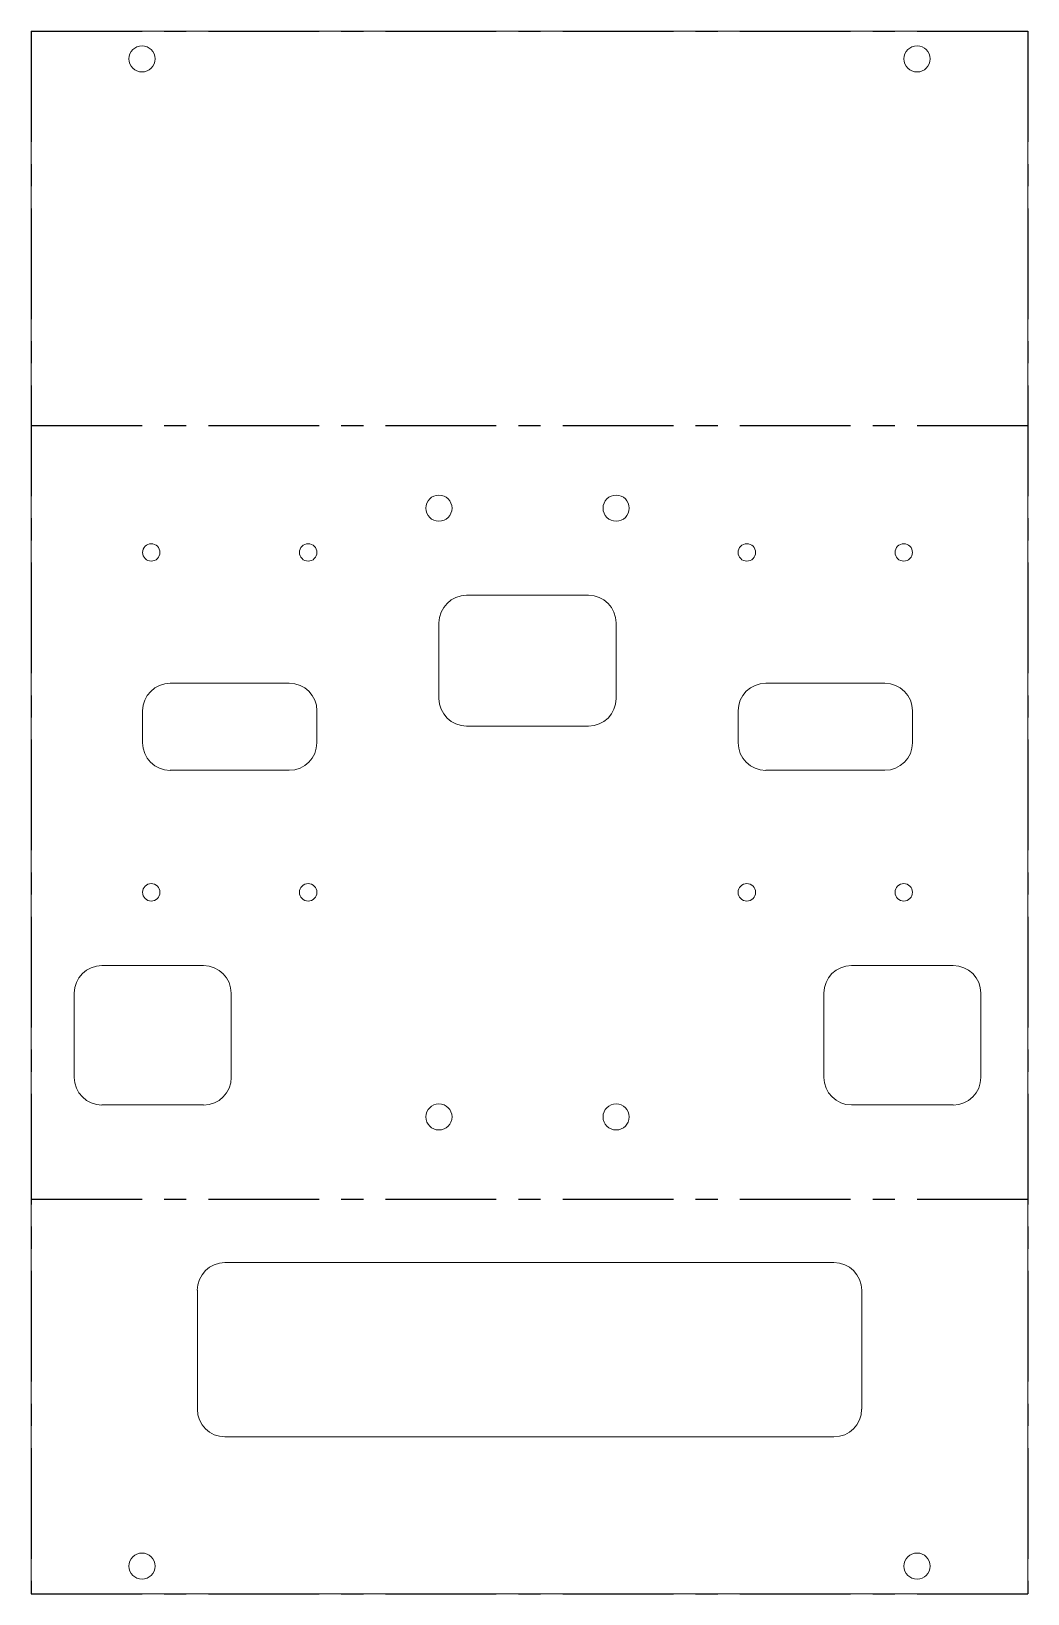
# Model space of a CAD drawing. Header units: millimetres. Extents: x -5 to 109, y -52 to 127.
import ezdxf

# ---------------------------------------------------------------- set-up
doc = ezdxf.new("R2010")
doc.units = ezdxf.units.MM
doc.linetypes.add('CENTERX2', pattern=[20.32, 12.7, -2.54, 2.54, -2.54])

msp = doc.modelspace()

# ---------------------------------------------------------------- linework, layer by layer
at = {"color": 7, "linetype": 'CENTERX2'}
for p, q in [((-4.99, 127.11), (-4.99, -52.17)), ((-4.99, 127.11), (109.31, 127.11)), ((109.31, 127.11), (109.31, -52.17)), ((-4.99, 81.86), (109.31, 81.86)), ((109.31, -6.92), (-4.99, -6.92)), ((-4.99, -52.17), (109.31, -52.17))]:
    msp.add_line(p, q, dxfattribs=at)
at = {"color": 7, "linetype": 'Continuous', "lineweight": 15}
for p, q in [((-4.99, 127.11), (109.31, 127.11)), ((-4.99, 127.11), (-4.99, -52.17)), ((109.31, -52.17), (109.31, 127.11)), ((58.92, 62.39), (44.95, 62.39)), ((41.77, 59.22), (41.77, 50.56)), ((62.09, 50.56), (62.09, 59.22)), ((24.6, 52.31), (10.95, 52.31)), ((92.92, 52.31), (79.27, 52.31)), ((7.77, 49.13), (7.77, 45.48)), ((27.77, 45.48), (27.77, 49.13)), ((76.09, 49.13), (76.09, 45.48)), ((96.09, 45.48), (96.09, 49.13)), ((44.95, 47.39), (58.92, 47.39)), ((10.95, 42.31), (24.6, 42.31)), ((79.27, 42.31), (92.92, 42.31)), ((14.77, 19.91), (3.12, 19.91)), ((100.75, 19.91), (89.1, 19.91)), ((-0.06, 16.73), (-0.06, 7.08)), ((17.94, 7.08), (17.94, 16.73)), ((85.92, 16.73), (85.92, 7.08)), ((103.92, 7.08), (103.92, 16.73)), ((3.12, 3.91), (14.77, 3.91)), ((89.1, 3.91), (100.75, 3.91)), ((17.23, -14.17), (87.08, -14.17)), ((14.06, -31), (14.06, -17.35)), ((90.26, -17.35), (90.26, -31)), ((87.08, -34.17), (17.23, -34.17)), ((109.31, -52.17), (-4.99, -52.17))]:
    msp.add_line(p, q, dxfattribs=at)
for centre, radius in [((7.71, 123.94), 1.5), ((96.61, 123.94), 1.5), ((41.77, 72.39), 1.5), ((62.09, 72.39), 1.5), ((8.77, 67.31), 1), ((26.77, 67.31), 1), ((77.09, 67.31), 1), ((95.09, 67.31), 1), ((8.77, 28.31), 1), ((26.77, 28.31), 1), ((77.09, 28.31), 1), ((95.09, 28.31), 1), ((41.77, 2.54), 1.5), ((62.09, 2.54), 1.5), ((7.71, -49), 1.5), ((96.61, -49), 1.5)]:
    msp.add_circle(centre, radius, dxfattribs=at)
for centre, radius, start, end in [((44.95, 59.22), 3.18, 90, 180), ((58.92, 59.22), 3.18, 0, 90), ((10.95, 49.13), 3.17, 90, 180), ((24.6, 49.13), 3.18, 0, 90), ((79.27, 49.13), 3.18, 90, 180), ((92.92, 49.13), 3.17, 0, 90), ((44.95, 50.56), 3.18, 180, 270), ((58.92, 50.56), 3.18, 270, 0), ((10.95, 45.48), 3.18, 180, 270), ((24.6, 45.48), 3.17, 270, 0), ((79.27, 45.48), 3.18, 180, 270), ((92.92, 45.48), 3.17, 270, 0), ((3.12, 16.73), 3.18, 90, 180), ((14.77, 16.73), 3.17, 0, 90), ((89.1, 16.73), 3.18, 90, 180), ((100.75, 16.73), 3.18, 0, 90), ((3.12, 7.08), 3.18, 180, 270), ((14.77, 7.08), 3.18, 270, 0), ((89.1, 7.08), 3.17, 180, 270), ((100.75, 7.08), 3.18, 270, 0), ((17.23, -17.35), 3.18, 90, 180), ((87.08, -17.35), 3.18, 0, 90), ((17.23, -31), 3.17, 180, 270), ((87.08, -31), 3.17, 270, 0)]:
    msp.add_arc(centre, radius, start, end, dxfattribs=at)

doc.saveas('drawing.dxf')
